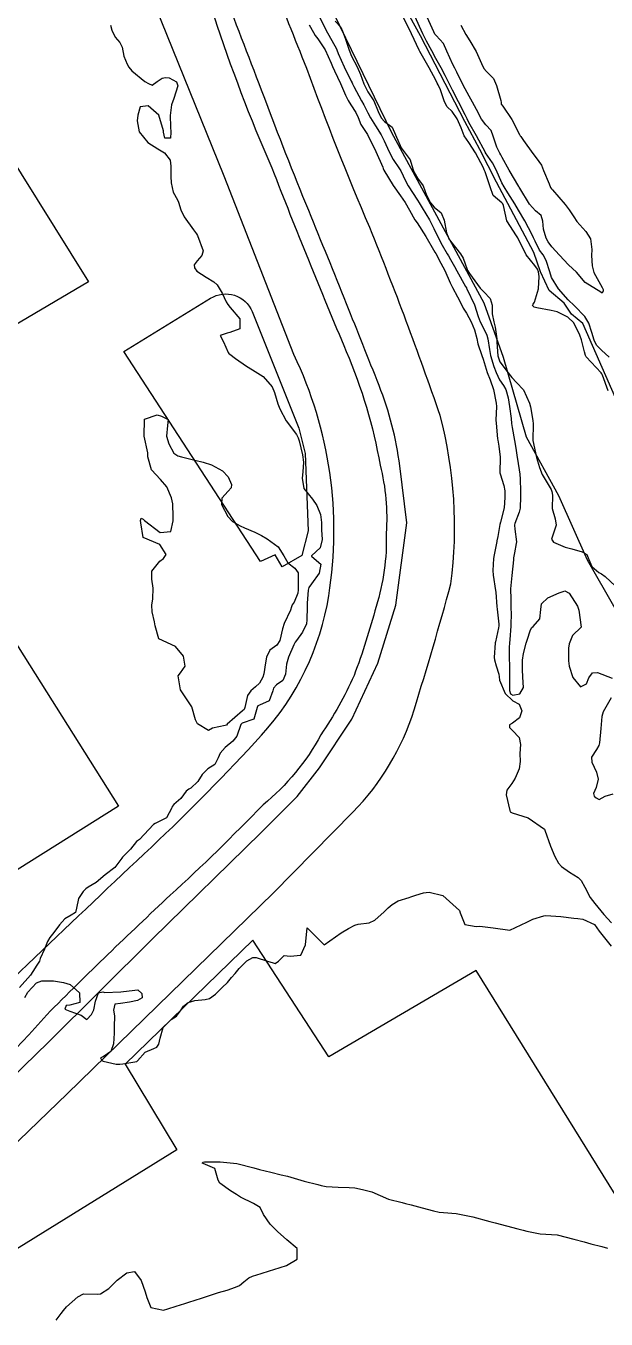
# Model space of a CAD drawing. Header units: metres. Extents: x 292545 to 299085, y 7450245 to 7463078.
# Drawn here: x 295816.1 to 295884.8, y 7458257.2 to 7458410.3 of the extents above; entities that cross this region are included whole.
import ezdxf

# ---------------------------------------------------------------- set-up
doc = ezdxf.new("R2010")
doc.units = ezdxf.units.M
for name, color, linetype in [('Curvas de Nivel 1m', 11, 'Continuous'), ('Curvas de Nivel 5m', 15, 'Continuous'), ('Edificações', 30, 'Continuous'), ('Hidrografia', 140, 'Continuous'), ('Vias Primárias', 230, 'Continuous')]:
    doc.layers.add(name, color=color, linetype=linetype)

msp = doc.modelspace()

# ---------------------------------------------------------------- linework, layer by layer
at = {"layer": 'Curvas de Nivel 1m', "flags": 128}
for points, elevation in [([(295850.84, 7458411.34), (295851.81, 7458409.48), (295852.66, 7458407.95), (295852.83, 7458407.64), (295852.91, 7458407.47), (295853.08, 7458407.03), (295853.79, 7458405.46), (295854.61, 7458403.77), (295854.71, 7458403.55), (295854.76, 7458403.45), (295854.93, 7458403.11), (295855.83, 7458401.43), (295856.09, 7458400.95), (295856.56, 7458400.02), (295856.89, 7458399.42), (295857.5, 7458398.45), (295858.15, 7458397.4), (295858.52, 7458396.67), (295859.11, 7458395.39), (295859.59, 7458394.48), (295860.33, 7458393.38), (295860.48, 7458393.13), (295861.04, 7458391.94), (295861.36, 7458391.37), (295862.44, 7458389.67), (295862.65, 7458389.35), (295863.01, 7458388.76), (295863.86, 7458387.34), (295864.4, 7458386.3), (295864.86, 7458385.32), (295865.37, 7458384.32), (295865.97, 7458383.31), (295866.12, 7458383.06), (295866.36, 7458382.65), (295866.85, 7458381.8), (295867.12, 7458381.3), (295868.16, 7458379.44), (295868.25, 7458379.28), (295868.27, 7458379.24), (295868.31, 7458379.17), (295869.22, 7458377.27), (295869.65, 7458375.89), (295869.87, 7458375.26), (295870.26, 7458374.5), (295870.67, 7458373.68), (295870.79, 7458373.25), (295870.97, 7458371.99), (295871.11, 7458371.25), (295871.5, 7458369.95), (295871.77, 7458369.24), (295872.18, 7458368.38), (295872.64, 7458367.7), (295872.9, 7458367.23), (295873.18, 7458366.24), (295873.34, 7458365.22), (295873.54, 7458363.81), (295873.59, 7458363.22), (295873.65, 7458362.75), (295873.94, 7458361.21), (295874.09, 7458360.29), (295874.26, 7458359.21), (295874.3, 7458358.98), (295874.56, 7458357.2), (295874.61, 7458356.64), (295874.66, 7458355.2), (295874.66, 7458354.57), (295874.61, 7458353.2), (295874.51, 7458352.7), (295873.98, 7458351.39), (295873.93, 7458351.21), (295873.93, 7458351.16), (295873.98, 7458350.71), (295874.17, 7458349.21), (295874.16, 7458349.01), (295873.94, 7458347.92), (295873.84, 7458347.31), (295873.82, 7458347.21), (295873.81, 7458347.09), (295873.63, 7458345.21), (295873.47, 7458343.63), (295873.48, 7458343.22), (295873.5, 7458342.84), (295873.53, 7458341.21), (295873.54, 7458340.89), (295873.5, 7458339.22), (295873.41, 7458337.63), (295873.36, 7458337.22), (295873.31, 7458336.72), (295873.33, 7458335.22), (295873.34, 7458334.77), (295873.34, 7458333.22), (295873.35, 7458331.62), (295873.49, 7458331.22), (295873.74, 7458331.05), (295874.57, 7458331.21), (295875, 7458331.95), (295874.95, 7458333.2), (295874.91, 7458334.07), (295874.91, 7458335.2), (295875, 7458336), (295875.32, 7458337.19), (295875.43, 7458337.58), (295875.84, 7458338.78), (295875.98, 7458339.05), (295876.16, 7458339.19), (295876.94, 7458340.09), (295877.08, 7458341.18), (295877.16, 7458341.88), (295877.88, 7458342.59), (295879.23, 7458343.15), (295879.69, 7458343.34), (295879.89, 7458343.39), (295880.41, 7458343.13), (295881.39, 7458341.6), (295881.55, 7458341.12), (295881.84, 7458339.12), (295880.83, 7458338.13), (295880.41, 7458337.13), (295880.33, 7458336.61), (295880.33, 7458335.13), (295880.42, 7458334.49), (295880.87, 7458333.13), (295881.75, 7458332.03), (295882.48, 7458332.39), (295882.76, 7458333.11), (295883.17, 7458333.71), (295883.77, 7458333.74), (295885.51, 7458333.07)], 662), ([(295885.15, 7458371.08), (295884.23, 7458371.9), (295883.64, 7458372.5), (295883.37, 7458373.1), (295883.12, 7458373.98), (295882.74, 7458375.11), (295882.27, 7458375.88), (295881.04, 7458377.13), (295880.3, 7458377.84), (295879.14, 7458379.15), (295878.33, 7458380.5), (295878.12, 7458381.16), (295877.7, 7458382.52), (295877.32, 7458383.18), (295876.92, 7458383.74), (295876.38, 7458384.82), (295876.21, 7458385.19), (295876.03, 7458385.55), (295875.17, 7458387.2), (295874.43, 7458388.48), (295873.98, 7458389.21), (295873.14, 7458390.52), (295872.71, 7458391.23), (295872.46, 7458391.72), (295871.78, 7458393.24), (295871.33, 7458394.09), (295870.52, 7458395.26), (295870.5, 7458395.29), (295869.43, 7458397.27), (295868.55, 7458398.85), (295868.32, 7458399.28), (295868.09, 7458399.76), (295867.33, 7458401.29), (295866.59, 7458402.68), (295866.28, 7458403.3), (295865.74, 7458404.44), (295865.26, 7458405.32), (295864.64, 7458406.42), (295864.15, 7458407.34), (295863.51, 7458408.49), (295863.07, 7458409.35), (295862.68, 7458410.22), (295862.17, 7458411.36)], 662), ([(295867.58, 7458410.4), (295868.19, 7458409.28), (295868.67, 7458408.53), (295869.42, 7458407.27), (295870.05, 7458405.85), (295870.31, 7458405.26), (295870.62, 7458404.88), (295871.45, 7458404.08), (295871.8, 7458403.24), (295872.33, 7458401.48), (295872.36, 7458401.23), (295872.37, 7458401.04), (295872.57, 7458400.79), (295873.63, 7458399.22), (295874.54, 7458397.44), (295874.62, 7458397.29), (295874.68, 7458397.21), (295875, 7458396.73), (295876.11, 7458395.19), (295876.5, 7458394.67), (295877.13, 7458393.82), (295877.39, 7458393.18), (295878.04, 7458391.58), (295878.21, 7458391.16), (295878.31, 7458391.02), (295878.45, 7458390.88), (295879.93, 7458389.14), (295880.43, 7458388.51), (295880.96, 7458387.68), (295881.32, 7458387.13), (295882.4, 7458385.94), (295882.94, 7458385.1), (295883.09, 7458383.83), (295883.08, 7458383.11), (295883.14, 7458381.89), (295883.34, 7458381.11), (295884.32, 7458379.33), (295884.44, 7458379.09), (295884.46, 7458378.94), (295884.31, 7458378.63), (295884.06, 7458378.84), (295883.65, 7458379.1), (295882.32, 7458379.92), (295881.27, 7458381.13), (295880.35, 7458382.02), (295879.27, 7458383.15), (295878.37, 7458384.15), (295877.92, 7458384.71), (295877.68, 7458385.17), (295877.37, 7458386.21), (295877.29, 7458387.18), (295877.09, 7458387.85), (295876.43, 7458388.4), (295875.74, 7458389.2), (295874.56, 7458391.1), (295874.49, 7458391.21), (295874.45, 7458391.27), (295873.32, 7458393.22), (295872.5, 7458394.71), (295872.31, 7458395.04), (295872.2, 7458395.23), (295871.84, 7458395.92), (295871.41, 7458397.25), (295871.2, 7458397.91), (295870.55, 7458398.6), (295870.03, 7458399.27), (295869.44, 7458400.4), (295868.97, 7458401.28), (295868.58, 7458401.96), (295867.86, 7458403.29), (295867.1, 7458404.81), (295866.86, 7458405.3), (295866.63, 7458405.72), (295865.93, 7458407.31), (295865.55, 7458408.2), (295864.67, 7458409.14), (295864.53, 7458409.33), (295864.41, 7458409.59), (295863.6, 7458411.34)], 663), ([(295826.09, 7458410.37), (295826.27, 7458409.78), (295826.66, 7458408.98), (295827.22, 7458408.34), (295827.49, 7458407.77), (295827.68, 7458406.73), (295828.09, 7458405.76), (295828.29, 7458405.42), (295828.62, 7458404.97), (295830.18, 7458403.73), (295830.6, 7458403.46), (295831.04, 7458403.29), (295831.61, 7458403.72), (295832.22, 7458404.1), (295832.61, 7458404.19), (295833.05, 7458404.14), (295833.91, 7458403.69), (295834.09, 7458403.18), (295833.6, 7458401.69), (295833.33, 7458400.94), (295833.17, 7458399.7), (295833.19, 7458398.35), (295833.26, 7458397.7), (295833.2, 7458397.02), (295832.52, 7458397), (295832.39, 7458397.71), (295832.37, 7458397.87), (295831.84, 7458399.72), (295830.57, 7458400.83), (295829.6, 7458400.71), (295829.33, 7458399.74), (295829.25, 7458399.04), (295829.51, 7458397.74), (295830.52, 7458396.47), (295831.72, 7458395.72), (295832.5, 7458395.27), (295833.17, 7458394.38), (295833.26, 7458393.7), (295833.25, 7458392.47), (295833.29, 7458391.7), (295833.54, 7458390.6), (295834.04, 7458389.69), (295834.16, 7458389.41), (295834.42, 7458388.53), (295834.81, 7458387.68), (295835.92, 7458386.15), (295836.27, 7458385.66), (295836.39, 7458385.46), (295837.06, 7458383.65), (295836.92, 7458383.09), (295836.35, 7458382.47), (295836.01, 7458382), (295836.05, 7458381.66), (295836.34, 7458381.27), (295837.45, 7458380.53), (295838.32, 7458380), (295838.72, 7458379.63), (295839.31, 7458378.63), (295839.81, 7458377.62), (295839.98, 7458377.31), (295840.29, 7458376.96), (295841.42, 7458375.6), (295841.42, 7458374.43), (295840.25, 7458373.98), (295839.93, 7458373.93), (295839.08, 7458373.63), (295839.48, 7458372.87), (295840.03, 7458371.61), (295840.11, 7458371.5), (295840.22, 7458371.42), (295840.91, 7458370.91), (295842.21, 7458369.99), (295842.92, 7458369.58), (295844.19, 7458368.77), (295845.23, 7458367.55), (295845.51, 7458366.89), (295845.9, 7458365.54), (295846.14, 7458364.94), (295846.9, 7458363.53), (295848.11, 7458361.9), (295848.33, 7458361.52), (295848.43, 7458361.18), (295848.85, 7458359.51), (295848.95, 7458358.63), (295848.87, 7458357.51), (295848.8, 7458356.76), (295848.98, 7458355.51), (295850.01, 7458354.25), (295850.55, 7458353.49), (295850.96, 7458352.45), (295851.08, 7458351.48), (295851.1, 7458350.61), (295851.15, 7458349.48), (295850.94, 7458348.5), (295849.93, 7458347.6), (295849.89, 7458347.55), (295849.89, 7458347.5), (295849.93, 7458347.45), (295851, 7458346.56), (295850.82, 7458345.49), (295849.9, 7458344.25), (295849.59, 7458343.81), (295849.53, 7458343.5), (295849.41, 7458341.96), (295849.38, 7458341.5), (295849.37, 7458339.98), (295849.3, 7458339.51), (295848.84, 7458338.5), (295848.13, 7458337.52), (295847.99, 7458337.34), (295847.81, 7458336.99), (295847.2, 7458335.53), (295846.95, 7458334.7), (295846.81, 7458333.53), (295846.5, 7458332.8), (295845.75, 7458332.29), (295845.42, 7458331.88), (295845.33, 7458331.55), (295844.91, 7458330.38), (295843.73, 7458329.87), (295843.53, 7458329.77), (295843.48, 7458329.57), (295843.08, 7458328.21), (295841.7, 7458327.73), (295841.53, 7458327.59), (295841.07, 7458326.21), (295840.57, 7458325.61), (295839.67, 7458324.86), (295839.1, 7458324.18), (295838.84, 7458323.63), (295838.44, 7458322.84), (295837.64, 7458322.32), (295836.95, 7458321.65), (295836.46, 7458320.82), (295835.61, 7458320.02), (295835.38, 7458319.9), (295835.07, 7458319.68), (295834.45, 7458318.83), (295833.59, 7458318.1), (295833.42, 7458317.86), (295833.36, 7458317.69), (295832.74, 7458316.52), (295831.56, 7458315.95), (295831.39, 7458315.87), (295831.21, 7458315.72), (295829.54, 7458313.96), (295829.41, 7458313.87), (295829.2, 7458313.74), (295828.46, 7458312.81), (295827.51, 7458311.87), (295827.43, 7458311.76), (295826.62, 7458310.65), (295825.48, 7458309.79), (295824.41, 7458308.86), (295823.47, 7458308.32), (295823.18, 7458308.1), (295822.88, 7458307.82), (295822.32, 7458306.96), (295822.08, 7458305.82), (295821.95, 7458305.31), (295821.43, 7458305.01), (295820.69, 7458304.58), (295820.07, 7458303.85), (295819.4, 7458302.94), (295818.92, 7458302.35), (295818.65, 7458301.87), (295818.29, 7458300.96), (295817.79, 7458299.88), (295817.68, 7458299.57), (295817.36, 7458299.06), (295816.91, 7458298.32), (295816.61, 7458297.89), (295815.33, 7458296.44)], 664), ([(295849.61, 7458410.43), (295850.14, 7458409.5), (295850.33, 7458409.16), (295850.67, 7458408.77), (295851.51, 7458407.48), (295852.24, 7458405.87), (295852.4, 7458405.47), (295852.62, 7458404.98), (295853.34, 7458403.46), (295853.93, 7458402.11), (295854.25, 7458401.45), (295854.57, 7458400.95), (295855.17, 7458400.05), (295855.43, 7458399.44), (295855.75, 7458398.64), (295856.53, 7458397.42), (295857.53, 7458395.41), (295858.34, 7458393.55), (295858.39, 7458393.4), (295858.48, 7458393.21), (295859.59, 7458391.39), (295860.44, 7458390.18), (295860.99, 7458389.37), (295861.52, 7458388.46), (295862.16, 7458387.35), (295862.41, 7458386.97), (295863.46, 7458385.34), (295864.37, 7458383.79), (295864.53, 7458383.5), (295864.62, 7458383.33), (295865.24, 7458382.2), (295865.68, 7458381.32), (295866.32, 7458379.87), (295866.6, 7458379.31), (295867.21, 7458378.2), (295867.65, 7458377.29), (295867.87, 7458376.87), (295868.28, 7458376.28), (295868.83, 7458375.27), (295869.21, 7458374.31), (295869.49, 7458373.27), (295869.62, 7458372.65), (295870.07, 7458371.26), (295870.22, 7458370.82), (295870.72, 7458369.25), (295871.06, 7458368.38), (295871.46, 7458367.25), (295871.77, 7458365.63), (295871.8, 7458365.24), (295871.75, 7458363.62), (295871.76, 7458363.24), (295871.93, 7458361.41), (295871.96, 7458361.24), (295872.09, 7458360.55), (295872.26, 7458359.24), (295872.21, 7458357.39), (295872.23, 7458357.24), (295872.7, 7458355.89), (295872.79, 7458355.23), (295872.81, 7458354.44), (295872.73, 7458353.23), (295872.28, 7458351.53), (295872.2, 7458351.24), (295871.97, 7458349.82), (295871.87, 7458349.34), (295871.84, 7458349.24), (295871.53, 7458347.65), (295871.47, 7458347.24), (295871.36, 7458345.8), (295871.41, 7458345.25), (295871.7, 7458343.43), (295871.72, 7458343.24), (295871.87, 7458341.49), (295871.88, 7458341.26), (295871.88, 7458341.24), (295872.08, 7458339.47), (295872.08, 7458339.24), (295872.06, 7458339.02), (295871.82, 7458337.92), (295871.69, 7458337.37), (295871.67, 7458337.24), (295871.53, 7458335.51), (295871.56, 7458335.24), (295871.79, 7458334.51), (295872.09, 7458333.55), (295872.11, 7458333.23), (295872.16, 7458332.84), (295872.82, 7458331.23), (295873.73, 7458330.37), (295874.5, 7458329.98), (295874.81, 7458329.2), (295874.54, 7458328.38), (295873.7, 7458327.75), (295873.37, 7458327.55), (295873.36, 7458327.22), (295873.69, 7458326.85), (295874.51, 7458326.04), (295874.64, 7458325.21), (295874.59, 7458324.13), (295874.61, 7458323.21), (295874.51, 7458322.33), (295874.04, 7458321.21), (295873.62, 7458320.6), (295873.02, 7458319.81), (295872.95, 7458319.23), (295873.4, 7458317.41), (295873.45, 7458317.22), (295873.58, 7458317.15), (295873.68, 7458317.12), (295875.57, 7458316.51), (295877.5, 7458315.17), (295877.55, 7458315.07), (295878.22, 7458313.16), (295878.72, 7458311.95), (295879.15, 7458311.15), (295879.5, 7458310.76), (295880.44, 7458310.08), (295881.49, 7458309.47), (295881.84, 7458309.12), (295882.29, 7458308.3), (295882.91, 7458307.11), (295883.45, 7458306.4), (295884.52, 7458305.09), (295885.42, 7458304.1)], 663), ([(295852.69, 7458410.85), (295853.36, 7458410.14), (295853.67, 7458409.46), (295853.94, 7458408.72), (295854.37, 7458407.44), (295854.64, 7458406.72), (295855.31, 7458405.44), (295855.72, 7458404.54), (295856.1, 7458403.43), (295856.59, 7458402.5), (295857.29, 7458401.41), (295857.81, 7458400.15), (295858.15, 7458399.4), (295858.55, 7458398.98), (295859.44, 7458398.29), (295859.84, 7458397.38), (295860.51, 7458395.84), (295860.89, 7458395.37), (295861.58, 7458394.45), (295861.92, 7458393.36), (295862.06, 7458392.94), (295862.47, 7458392.27), (295863.12, 7458391.34), (295863.52, 7458390.27), (295863.98, 7458389.33), (295864.43, 7458388.83), (295865.26, 7458388.15), (295865.61, 7458387.31), (295865.91, 7458385.79), (295866.08, 7458385.3), (295866.18, 7458385.1), (295866.38, 7458384.81), (295867.56, 7458383.29), (295867.85, 7458382.78), (295868.34, 7458381.46), (295868.42, 7458381.28), (295868.63, 7458380.98), (295869.89, 7458379.26), (295870.31, 7458378.8), (295871.08, 7458378.03), (295871.3, 7458377.24), (295871.3, 7458376.22), (295871.48, 7458375.24), (295871.65, 7458374.63), (295871.84, 7458373.24), (295871.86, 7458372.86), (295871.98, 7458371.23), (295872.21, 7458370.53), (295873.21, 7458369.22), (295873.64, 7458368.68), (295874.18, 7458368.07), (295875.01, 7458367.2), (295875.73, 7458365.62), (295875.83, 7458365.19), (295876.13, 7458363.58), (295876.16, 7458363.19), (295876.1, 7458361.19), (295876.54, 7458359.18), (295876.89, 7458358.01), (295877.23, 7458357.18), (295878.04, 7458355.78), (295878.28, 7458355.41), (295878.38, 7458355.16), (295878.46, 7458354.73), (295878.42, 7458353.16), (295878.77, 7458351.93), (295878.88, 7458351.16), (295878.32, 7458349.52), (295878.56, 7458349.16), (295879.95, 7458348.59), (295880.73, 7458348.36), (295881.95, 7458348.03), (295882.51, 7458347.69), (295882.73, 7458347.11), (295883.09, 7458346.27), (295883.92, 7458345.57), (295884.24, 7458345.42), (295884.68, 7458345.09), (295885.9, 7458343.97)], 661), ([(295885.04, 7458367.08), (295884.36, 7458368.92), (295884.28, 7458369.09), (295884.19, 7458369.2), (295882.44, 7458371.12), (295882.36, 7458371.26), (295882.23, 7458371.71), (295881.86, 7458373.12), (295881.68, 7458373.69), (295880.97, 7458375.13), (295880.27, 7458375.81), (295879, 7458376.44), (295878.28, 7458376.61), (295876.58, 7458376.9), (295876.29, 7458376.99), (295876.07, 7458377.19), (295876.15, 7458377.34), (295876.3, 7458377.58), (295876.77, 7458379.18), (295876.87, 7458380.64), (295876.78, 7458381.18), (295876.66, 7458381.5), (295876.35, 7458381.92), (295875.34, 7458383.2), (295874.38, 7458385.14), (295874.34, 7458385.21), (295874.17, 7458385.43), (295873.05, 7458387.22), (295872.64, 7458389.02), (295872.55, 7458389.23), (295872.43, 7458389.35), (295871.41, 7458390.21), (295871.06, 7458391.25), (295870.48, 7458393.02), (295870.37, 7458393.26), (295870.27, 7458393.47), (295869.33, 7458395.27), (295868.52, 7458396.48), (295867.97, 7458397.29), (295867.61, 7458398.23), (295867.17, 7458399.29), (295866.56, 7458400.15), (295865.97, 7458400.71), (295865.67, 7458401.31), (295865.17, 7458402.74), (295864.9, 7458403.33), (295864.8, 7458403.52), (295864.61, 7458403.88), (295863.83, 7458405.34), (295862.75, 7458407.25), (295862.69, 7458407.35), (295862.65, 7458407.43), (295861.73, 7458409.36), (295860.85, 7458411.21)], 661), ([(295885.41, 7458330.75), (295884.45, 7458329.09), (295884.29, 7458328.52), (295884.15, 7458327.09), (295884, 7458325.42), (295883.94, 7458325.1), (295883.67, 7458324.63), (295883.06, 7458323.7), (295883.12, 7458323.11), (295883.64, 7458321.93), (295883.87, 7458321.1), (295883.61, 7458320.1), (295883.32, 7458319.39), (295883.38, 7458319.1), (295883.6, 7458318.88), (295883.99, 7458318.7), (295884.68, 7458319.08), (295885.61, 7458319.38)], 662), ([(295815.96, 7458295.25), (295816.3, 7458295.9), (295817.33, 7458296.97), (295817.98, 7458297.23), (295819.34, 7458297.23), (295820.53, 7458297.04), (295821.33, 7458296.77), (295822.45, 7458295.82), (295822.49, 7458294.64), (295821.3, 7458294.36), (295820.85, 7458294.29), (295820.69, 7458293.85), (295821.29, 7458293.62), (295822.61, 7458293.15), (295823.28, 7458292.64), (295823.87, 7458293.22), (295824.13, 7458293.8), (295824.31, 7458294.8), (295824.67, 7458295.8), (295825.21, 7458295.91), (295825.32, 7458295.88), (295825.39, 7458295.86), (295827.32, 7458295.91), (295828.97, 7458296.1), (295829.33, 7458296.16), (295829.83, 7458295.73), (295829.84, 7458295.21), (295829.31, 7458294.9), (295828.37, 7458294.69), (295827.3, 7458294.55), (295826.62, 7458294.45), (295826.46, 7458293.77), (295826.58, 7458293.07), (295826.55, 7458291.77), (295826.52, 7458291.02), (295826.47, 7458289.77), (295826.15, 7458288.87), (295825.23, 7458288.23), (295824.92, 7458288.1), (295825.07, 7458287.79), (295825.22, 7458287.7), (295826.79, 7458287.34), (295827.22, 7458287.35), (295827.57, 7458287.4), (295829.22, 7458287.68), (295829.26, 7458287.7), (295829.3, 7458287.74), (295830.2, 7458288.77), (295831.25, 7458289.23), (295831.6, 7458289.36), (295831.82, 7458289.71), (295831.97, 7458290.42), (295832.34, 7458291.7), (295833.28, 7458292.64), (295833.93, 7458293.04), (295834.41, 7458293.68), (295834.75, 7458294.23), (295835.31, 7458294.64), (295836.07, 7458294.9), (295837.31, 7458295.02), (295837.83, 7458295.13), (295838.53, 7458295.63), (295839.33, 7458296.44), (295839.94, 7458297.01), (295840.44, 7458297.61), (295840.86, 7458298.09), (295841.35, 7458298.69), (295842.23, 7458299.59), (295842.97, 7458299.98), (295843.37, 7458299.99), (295844.7, 7458299.56), (295845.36, 7458299.34), (295845.61, 7458299.29), (295845.99, 7458299.54), (295846.67, 7458300.24), (295847.37, 7458300.14), (295848.63, 7458300.26), (295849.19, 7458301.5), (295849.41, 7458303.5), (295851.39, 7458301.48), (295853.41, 7458302.92), (295854.28, 7458303.44), (295855.03, 7458303.82), (295855.42, 7458303.93), (295856.72, 7458304.11), (295857.42, 7458304.42), (295858.53, 7458305.39), (295858.97, 7458305.85), (295859.45, 7458306.26), (295860.15, 7458306.68), (295861.46, 7458307.11), (295861.66, 7458307.16), (295862.26, 7458307.35), (295863.18, 7458307.63), (295863.47, 7458307.7), (295863.84, 7458307.71), (295865.46, 7458307.31), (295867.44, 7458305.55), (295867.51, 7458305.29), (295868.05, 7458303.91), (295869.42, 7458303.65), (295869.83, 7458303.68), (295871.42, 7458303.48), (295873.41, 7458303.22), (295875.42, 7458304.16), (295876.1, 7458304.51), (295877.43, 7458304.93), (295877.65, 7458304.95), (295879.43, 7458304.84), (295880.96, 7458304.66), (295881.43, 7458304.59), (295882.03, 7458304.51), (295883.42, 7458303.9), (295883.96, 7458303.09), (295885.39, 7458301.33)], 664)]:
    msp.add_lwpolyline(points, dxfattribs=dict(at, elevation=elevation))
at = {"layer": 'Curvas de Nivel 5m', "elevation": 665, "flags": 128}
msp.add_lwpolyline([(295830.12, 7458363.73), (295831.62, 7458364.23), (295832.13, 7458364.07), (295832.94, 7458363.7), (295832.84, 7458362.98), (295832.73, 7458361.7), (295833, 7458360.79), (295833.6, 7458359.69), (295834.08, 7458359.37), (295834.5, 7458359.26), (295836.07, 7458358.87), (295837.09, 7458358.62), (295838.06, 7458358.33), (295839.37, 7458357.63), (295840.05, 7458356.9), (295840.43, 7458356.01), (295840.38, 7458355.61), (295840.03, 7458355.19), (295839.29, 7458354.36), (295839.23, 7458353.63), (295839.99, 7458352.19), (295840.56, 7458351.61), (295841.46, 7458351.08), (295841.98, 7458350.88), (295843.19, 7458350.36), (295843.97, 7458349.94), (295844.67, 7458349.56), (295845.95, 7458348.61), (295846.62, 7458347.54), (295847.12, 7458346.72), (295847.92, 7458346.09), (295848.31, 7458345.52), (295848.33, 7458345.1), (295848.32, 7458343.52), (295848.28, 7458343.12), (295847.87, 7458342.08), (295847.63, 7458341.76), (295847.55, 7458341.52), (295847.43, 7458341.1), (295846.67, 7458339.54), (295846.46, 7458338.92), (295846.16, 7458337.54), (295845.81, 7458336.95), (295844.98, 7458336.38), (295844.58, 7458335.56), (295844.46, 7458334.89), (295844.26, 7458333.57), (295844.15, 7458333.18), (295843.76, 7458332.47), (295843.28, 7458332.04), (295842.74, 7458331.58), (295842.33, 7458330.99), (295842.01, 7458329.59), (295841.94, 7458329.37), (295841.72, 7458329.19), (295839.93, 7458327.62), (295839.82, 7458327.5), (295839.7, 7458327.44), (295838.2, 7458327.13), (295837.69, 7458326.87), (295836.4, 7458327.66), (295836.15, 7458328.11), (295835.72, 7458329.67), (295834.38, 7458331.68), (295834.11, 7458333.34), (295834.38, 7458333.68), (295834.95, 7458334.5), (295834.74, 7458335.68), (295833.81, 7458336.81), (295831.82, 7458337.71), (295831.38, 7458339.26), (295831.3, 7458339.72), (295831.05, 7458340.92), (295831, 7458341.72), (295831.12, 7458342.47), (295831.17, 7458343.72), (295830.98, 7458344.8), (295831, 7458345.72), (295831.93, 7458346.92), (295832.39, 7458347.24), (295832.69, 7458347.7), (295831.95, 7458348.9), (295829.96, 7458349.73), (295829.71, 7458351.46), (295829.67, 7458351.73), (295829.72, 7458352), (295829.99, 7458351.88), (295830.13, 7458351.73), (295831.97, 7458350.3), (295833.25, 7458350.41), (295833.51, 7458351.69), (295833.51, 7458352.18), (295833.47, 7458353.7), (295833.32, 7458354.4), (295832.77, 7458355.7), (295832.04, 7458356.58), (295830.97, 7458357.72), (295830.54, 7458359.26), (295830.51, 7458359.73), (295830.1, 7458361.73), (295830.12, 7458363.73)], close=True, dxfattribs=at)
msp.add_lwpolyline([(295819.66, 7458257.05), (295820.26, 7458257.85), (295820.52, 7458258.2), (295820.88, 7458258.62), (295822.23, 7458259.82), (295822.9, 7458260.15), (295824.58, 7458260.11), (295824.9, 7458260.15), (295825.91, 7458260.78), (295826.91, 7458261.77), (295828.02, 7458262.66), (295828.93, 7458262.8), (295829.73, 7458261.73), (295830.22, 7458260.41), (295830.42, 7458259.72), (295830.88, 7458258.56), (295832.38, 7458258.21), (295832.88, 7458258.37), (295833.88, 7458258.69), (295834.89, 7458259.01), (295835.39, 7458259.16), (295836.89, 7458259.65), (295838.9, 7458260.3), (295839.9, 7458260.61), (295840.91, 7458260.94), (295841.36, 7458261.15), (295841.91, 7458261.59), (295842.47, 7458262.04), (295842.92, 7458262.25), (295843.93, 7458262.57), (295844.93, 7458262.89), (295845.44, 7458263.04), (295846.94, 7458263.53), (295848.2, 7458264.27), (295848.2, 7458265.52), (295846.97, 7458266.55), (295845.89, 7458267.54), (295845, 7458268.42), (295844.21, 7458269.56), (295843.83, 7458270.37), (295843.03, 7458270.85), (295841.51, 7458271.6), (295841.04, 7458271.93), (295840.3, 7458272.35), (295839.06, 7458273.25), (295838.84, 7458273.62), (295838.44, 7458275), (295837.08, 7458275.58), (295836.95, 7458275.65), (295837.02, 7458275.71), (295837.08, 7458275.74), (295837.24, 7458275.8), (295839.08, 7458275.78), (295841.08, 7458275.6), (295843.08, 7458275.08), (295843.74, 7458274.9), (295845.07, 7458274.55), (295846.33, 7458274.27), (295847.06, 7458274.11), (295849.05, 7458273.51), (295850.65, 7458273.09), (295851.05, 7458272.98), (295851.65, 7458272.87), (295853.05, 7458272.79), (295854.38, 7458272.77), (295855.05, 7458272.7), (295855.95, 7458272.52), (295857.04, 7458272.24), (295859.03, 7458271.39), (295860.63, 7458270.97), (295861.03, 7458270.86), (295861.69, 7458270.69), (295863.02, 7458270.34), (295864.35, 7458269.99), (295865.02, 7458269.85), (295865.52, 7458269.81), (295867.02, 7458269.68), (295869.01, 7458269.27), (295871.01, 7458268.74), (295871.67, 7458268.57), (295873, 7458268.22), (295874.33, 7458267.87), (295874.99, 7458267.7), (295875.39, 7458267.59), (295876.98, 7458267.28), (295878.98, 7458267.15), (295880.98, 7458266.63), (295882.18, 7458266.31), (295882.97, 7458266.1), (295884.3, 7458265.75), (295884.97, 7458265.58)], dxfattribs=at)
at = {"layer": 'Edificações'}
for points in [[(295796.84, 7458403.88), (295805.41, 7458408.92), (295823.51, 7458379.98), (295814.74, 7458374.83)], [(295827.06, 7458317.89), (295804.71, 7458303.9), (295757.79, 7458378.71), (295779.96, 7458392.61)]]:
    msp.add_lwpolyline(points, close=True, dxfattribs=at)
msp.add_lwpolyline([(295843.88, 7458346.88), (295827.7, 7458371.73), (295837.96, 7458378.05, -0.459084), (295842.88, 7458376.48), (295848.4, 7458362.68), (295849.17, 7458359.65), (295849.52, 7458350.5), (295848.75, 7458347.57), (295846.44, 7458346.24), (295845.62, 7458347.68)], format="xyb", close=True, dxfattribs=at)
msp.add_lwpolyline([(295914.97, 7458231.01), (295898.09, 7458258.21), (295895.4, 7458256.54), (295869.41, 7458298.45), (295851.94, 7458288.21), (295842.97, 7458302.03), (295827.82, 7458287.37), (295833.95, 7458277.2), (295804.65, 7458259.1), (295926.64, 7458064.05)], dxfattribs=at)
at = {"layer": 'Hidrografia'}
for points in [[(295885.85, 7458341.32), (295882.6, 7458347.05), (295879.18, 7458354.67), (295875.36, 7458361.6), (295872.66, 7458371.03), (295870.36, 7458377.46), (295859.4, 7458397.64), (295847.8, 7458421.56)], [(295885.9, 7458366.25), (295882.05, 7458375.07), (295880.69, 7458376.18), (295879.83, 7458377.45), (295878.05, 7458378.96), (295877.04, 7458381.19), (295876.23, 7458383.46), (295871.82, 7458391.79), (295869.85, 7458395.68), (295868.08, 7458398.96), (295862.81, 7458409.11), (295860.48, 7458413.35)]]:
    msp.add_lwpolyline(points, dxfattribs=at)
at = {"layer": 'Vias Primárias'}
for points in [[(295798.3, 7458255.08, -0.289312), (295799.57, 7458262.36, 0.095318), (295804.95, 7458268.43), (295820.97, 7458283.83), (295845.38, 7458307.59), (295854.81, 7458317.2, 0.119087), (295862.05, 7458329.31, 0.008509), (295866.42, 7458344.25, 0.096563), (295865.15, 7458364.15, 0.012918), (295856.81, 7458386.42, -0.014692), (295849.35, 7458405.27, -0.004413), (295841.01, 7458426.45, -0.019039), (295832.13, 7458448.04, 0.0065), (295820.93, 7458475.13, 0.009732), (295813.78, 7458493.27, -0.005287), (295802.53, 7458520, -0.002034), (295789.73, 7458551.28, -0.010278), (295773.02, 7458592.41, 0.028187), (295763.23, 7458613.64, 0.043113), (295748.79, 7458637.63, -0.033322), (295727.45, 7458672.73, -0.915382), (295741.01, 7458680.94)], [(295811.89, 7458476.26, 0.017032), (295818.82, 7458459.45, 0.032402), (295824.32, 7458445.81, 0.028257), (295831.78, 7458427.78, 0.040947), (295838.32, 7458411.54, 0.023864), (295845.21, 7458393.47, 0.007323), (295854.02, 7458371.76, -0.058092), (295858.03, 7458358.28, -0.079789), (295858.75, 7458350.23, -0.085277), (295857.55, 7458341.56, -0.025839), (295854.94, 7458333.38, -0.046342), (295851.02, 7458326.35, -0.097252), (295844.17, 7458318.08, -0.015606), (295833.17, 7458307.35, 0.009464), (295818.55, 7458293.21, -0.050104), (295806.21, 7458281.44, -0.080897)], [(295807.11, 7458278.69), (295818.74, 7458289.94), (295831.08, 7458302.18), (295843.9, 7458314.76), (295848.19, 7458319.05), (295850.87, 7458322.44), (295854.67, 7458328.19), (295857.77, 7458334.85), (295859.9, 7458341.71), (295861.19, 7458351.47), (295860.35, 7458358.19, 0.063694), (295857.91, 7458367.71, 0.000885), (295854.05, 7458377.4, 0.00148), (295849.58, 7458388.42, -0.006667), (295844.28, 7458401.91, 0.002899), (295839.54, 7458414.24, 0.00771), (295831.81, 7458433.17, -0.006659), (295825.6, 7458448.26, 0.007935), (295820.13, 7458461.47, -0.015575), (295814.2, 7458476.43, 0.026429)]]:
    msp.add_lwpolyline(points, format="xyb", dxfattribs=at)
msp.add_lwpolyline([(295794.35, 7458283.17, 0.121458), (295803.43, 7458286.84, -0.002966), (295830.95, 7458313.07, 0.018783), (295843.97, 7458326.3, 0.146046), (295851.95, 7458342.83, 0.152923), (295847.83, 7458371.37), (295839.58, 7458392.5), (295825.4, 7458427.57), (295819.92, 7458440.99, 0.542549), (295806.46, 7458443.56), (295782.75, 7458428.88, -0.221561), (295766.94, 7458427, -0.393173), (295761.44, 7458418.38, -0.027882), (295746.74, 7458409.36, 0.001081), (295719.86, 7458393.01), (295720.75, 7458390.77), (295717.8, 7458389.11, 0.265985), (295718.9, 7458382.78), (295738.33, 7458350.99), (295744.15, 7458342.27, 0.132949), (295748.1, 7458329.49, 0.003545), (295769.3, 7458295.19, 0.013325), (295781.23, 7458285.83, 0.222881)], format="xyb", close=True, dxfattribs=at)

doc.saveas('drawing.dxf')
